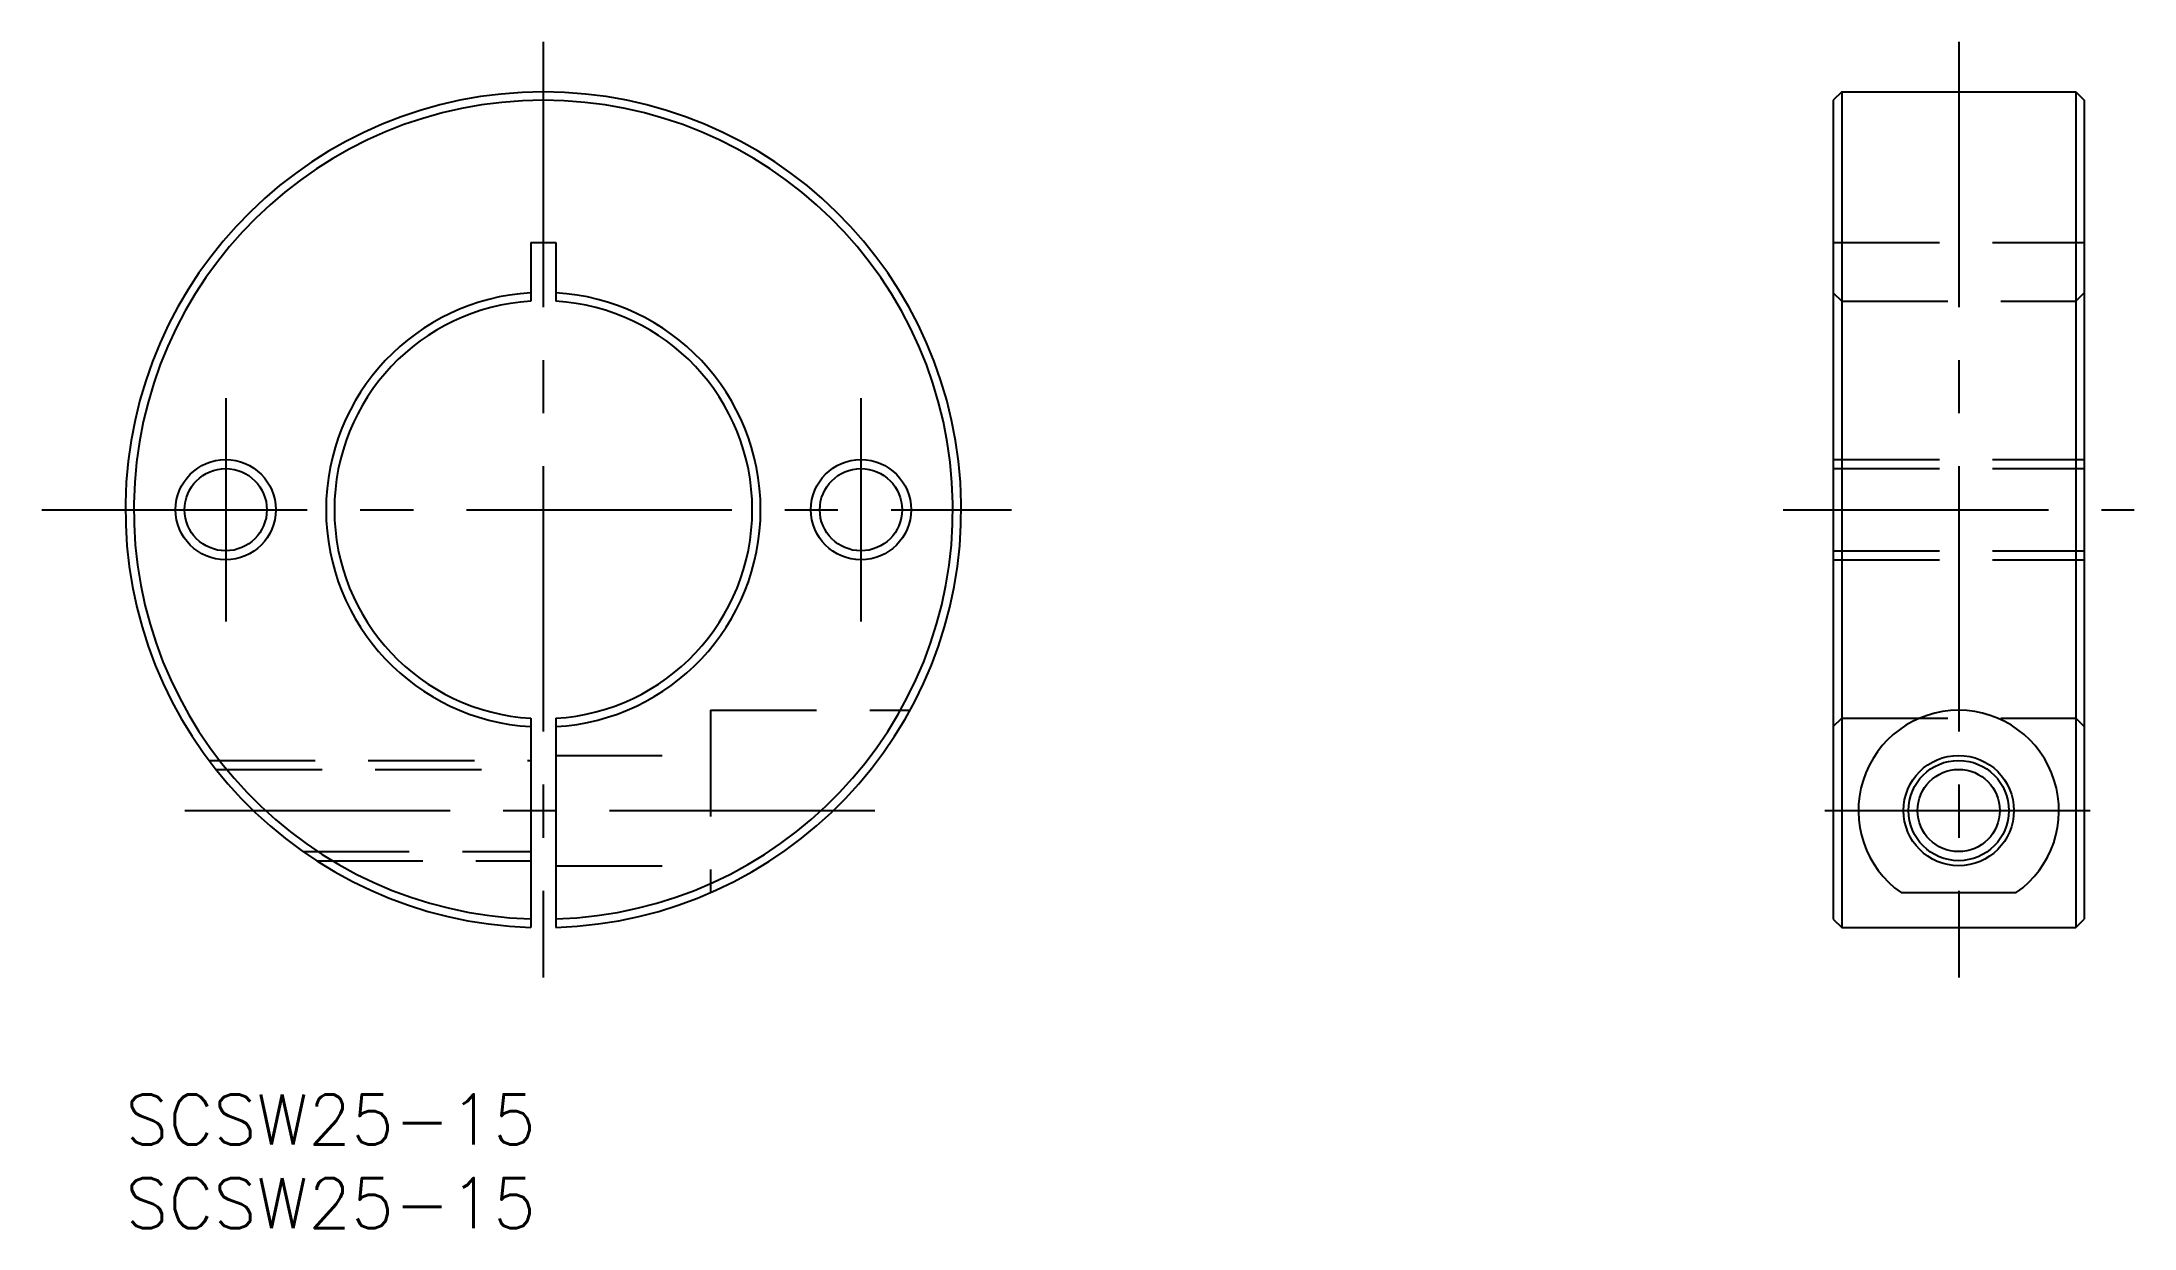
# Model space of a CAD drawing. Extents: x -5 to 120, y -8 to 63.
import ezdxf

# ---------------------------------------------------------------- set-up
doc = ezdxf.new("R2010")
doc.units = 0
doc.header["$LTSCALE"] = 0.5
doc.linetypes.add('CENTER', pattern=[50.8, 31.75, -6.35, 6.35, -6.35])
doc.linetypes.add('DASHED', pattern=[19.05, 12.7, -6.35])
for name, color, linetype in [('MSM_CENTER', 1, 'CENTER'), ('MSM_CONTINUOUS', 7, 'CONTINUOUS'), ('MSM_DASHED', 4, 'DASHED'), ('MSM_NARROW', 5, 'CONTINUOUS'), ('MSM_PART_NUMBER', 7, 'CONTINUOUS')]:
    doc.layers.add(name, color=color, linetype=linetype)
doc.styles.get("Standard").update_dxf_attribs({"font": 'txt.shx', "height": 3, "bigfont": 'bigfont.shx'})

# ---------------------------------------------------------------- blocks, each defined once
blk = doc.blocks.new('*U2')
at = {"layer": 'MSM_PART_NUMBER'}
blk.add_text('SCSW25-15', height=3, dxfattribs=at).set_placement((0, -3))
blk = doc.blocks.new('*U3')
at = {"layer": 'MSM_PART_NUMBER'}
blk.add_text('SCSW25-15', height=3, dxfattribs=at).set_placement((0, -8))

msp = doc.modelspace()

# ---------------------------------------------------------------- linework, layer by layer
at = {"layer": 'MSM_CENTER'}
for p, q in [((25, 62.99), (25, 6.99)), ((109.67, 62.99), (109.67, 6.99)), ((6, 41.67), (6, 28.3)), ((44, 41.67), (44, 28.3)), ((-5, 34.99), (53, 34.99)), ((99.17, 34.99), (120.17, 34.99)), ((3.55, 16.99), (46.45, 16.99)), ((101.67, 16.99), (117.67, 16.99))]:
    msp.add_line(p, q, dxfattribs=at)
at = {"layer": 'MSM_CONTINUOUS'}
for p, q in [((102.67, 59.99), (102.17, 59.49)), ((102.17, 59.49), (102.17, 10.5)), ((102.67, 59.99), (102.67, 10)), ((102.67, 59.99), (116.67, 59.99)), ((116.67, 59.99), (116.67, 10)), ((116.67, 59.99), (117.17, 59.49)), ((117.17, 59.49), (117.17, 10.5)), ((24.25, 50.99), (25.75, 50.99)), ((24.25, 50.99), (24.25, 47.47)), ((25.75, 50.99), (25.75, 47.47)), ((24.25, 22.51), (24.25, 10)), ((25.75, 22.51), (25.75, 10)), ((106.22, 12.08), (113.11, 12.08)), ((102.17, 10.5), (102.67, 10)), ((116.67, 10), (117.17, 10.5)), ((102.67, 10), (116.67, 10))]:
    msp.add_line(p, q, dxfattribs=at)
for centre, radius in [((6, 34.99), 2.46), ((44, 34.99), 2.46), ((109.67, 16.99), 3.3), ((109.67, 16.99), 2.46)]:
    msp.add_circle(centre, radius, dxfattribs=at)
for centre, radius, start, end in [((25, 34.99), 25, 271.7191, 268.2809), ((25, 34.99), 24.5, 271.7542, 268.2458), ((25, 34.99), 13, 93.3074, 266.6926), ((25, 34.99), 13, 273.3074, 86.6926), ((25, 34.99), 12.5, 93.4398, 266.5602), ((25, 34.99), 12.5, 273.4398, 86.5602), ((109.67, 16.99), 6, 305.0339, 234.9661)]:
    msp.add_arc(centre, radius, start, end, dxfattribs=at)
at = {"layer": 'MSM_DASHED'}
for p, q in [((102.17, 50.99), (117.17, 50.99)), ((102.17, 47.97), (102.67, 47.47)), ((117.17, 47.97), (116.67, 47.47)), ((102.67, 47.47), (116.67, 47.47)), ((102.17, 37.99), (117.17, 37.99)), ((102.17, 37.45), (117.17, 37.45)), ((102.17, 32.53), (117.17, 32.53)), ((102.17, 31.99), (117.17, 31.99)), ((35, 22.99), (46.93, 22.99)), ((35, 22.99), (35, 12.08)), ((102.17, 22.01), (102.67, 22.51)), ((102.67, 22.51), (116.67, 22.51)), ((117.17, 22.01), (116.67, 22.51)), ((25.75, 20.29), (35, 20.29)), ((5, 19.99), (24.25, 19.99)), ((5.42, 19.45), (24.25, 19.45)), ((10.63, 14.53), (24.25, 14.53)), ((11.44, 13.99), (24.25, 13.99)), ((25.75, 13.69), (35, 13.69))]:
    msp.add_line(p, q, dxfattribs=at)
at = {"layer": 'MSM_NARROW'}
for centre in [(6, 34.99), (44, 34.99), (109.67, 16.99)]:
    msp.add_circle(centre, 3, dxfattribs=at)

# ---------------------------------------------------------------- block references
at = {"layer": 'MSM_CONTINUOUS'}
for name in ['*U2', '*U3']:
    msp.add_blockref(name, (0, 0), dxfattribs=at)

doc.saveas('drawing.dxf')
